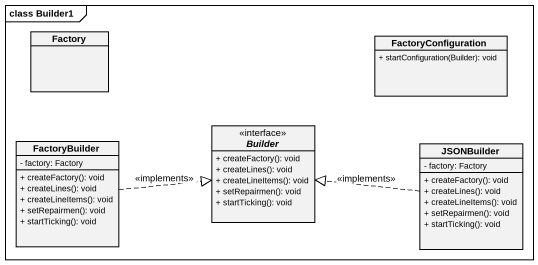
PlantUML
@startuml
mainframe class Builder1
hide circle
hide empty members
skinparam classAttributeIconSize 0
class Factory
class FactoryConfiguration {
  + startConfiguration(Builder): void
}
class FactoryBuilder {
  - factory: Factory
  + createFactory(): void
  + createLines(): void
  + createLineItems(): void
  + setRepairmen(): void
  + startTicking(): void
}
interface Builder {
  + createFactory(): void
  + createLines(): void
  + createLineItems(): void
  + setRepairmen(): void
  + startTicking(): void
}
class JSONBuilder {
  - factory: Factory
  + createFactory(): void
  + createLines(): void
  + createLineItems(): void
  + setRepairmen(): void
  + startTicking(): void
}
FactoryBuilder .right.|> Builder : <<implements>>
JSONBuilder .left.|> Builder : <<implements>>
@enduml
